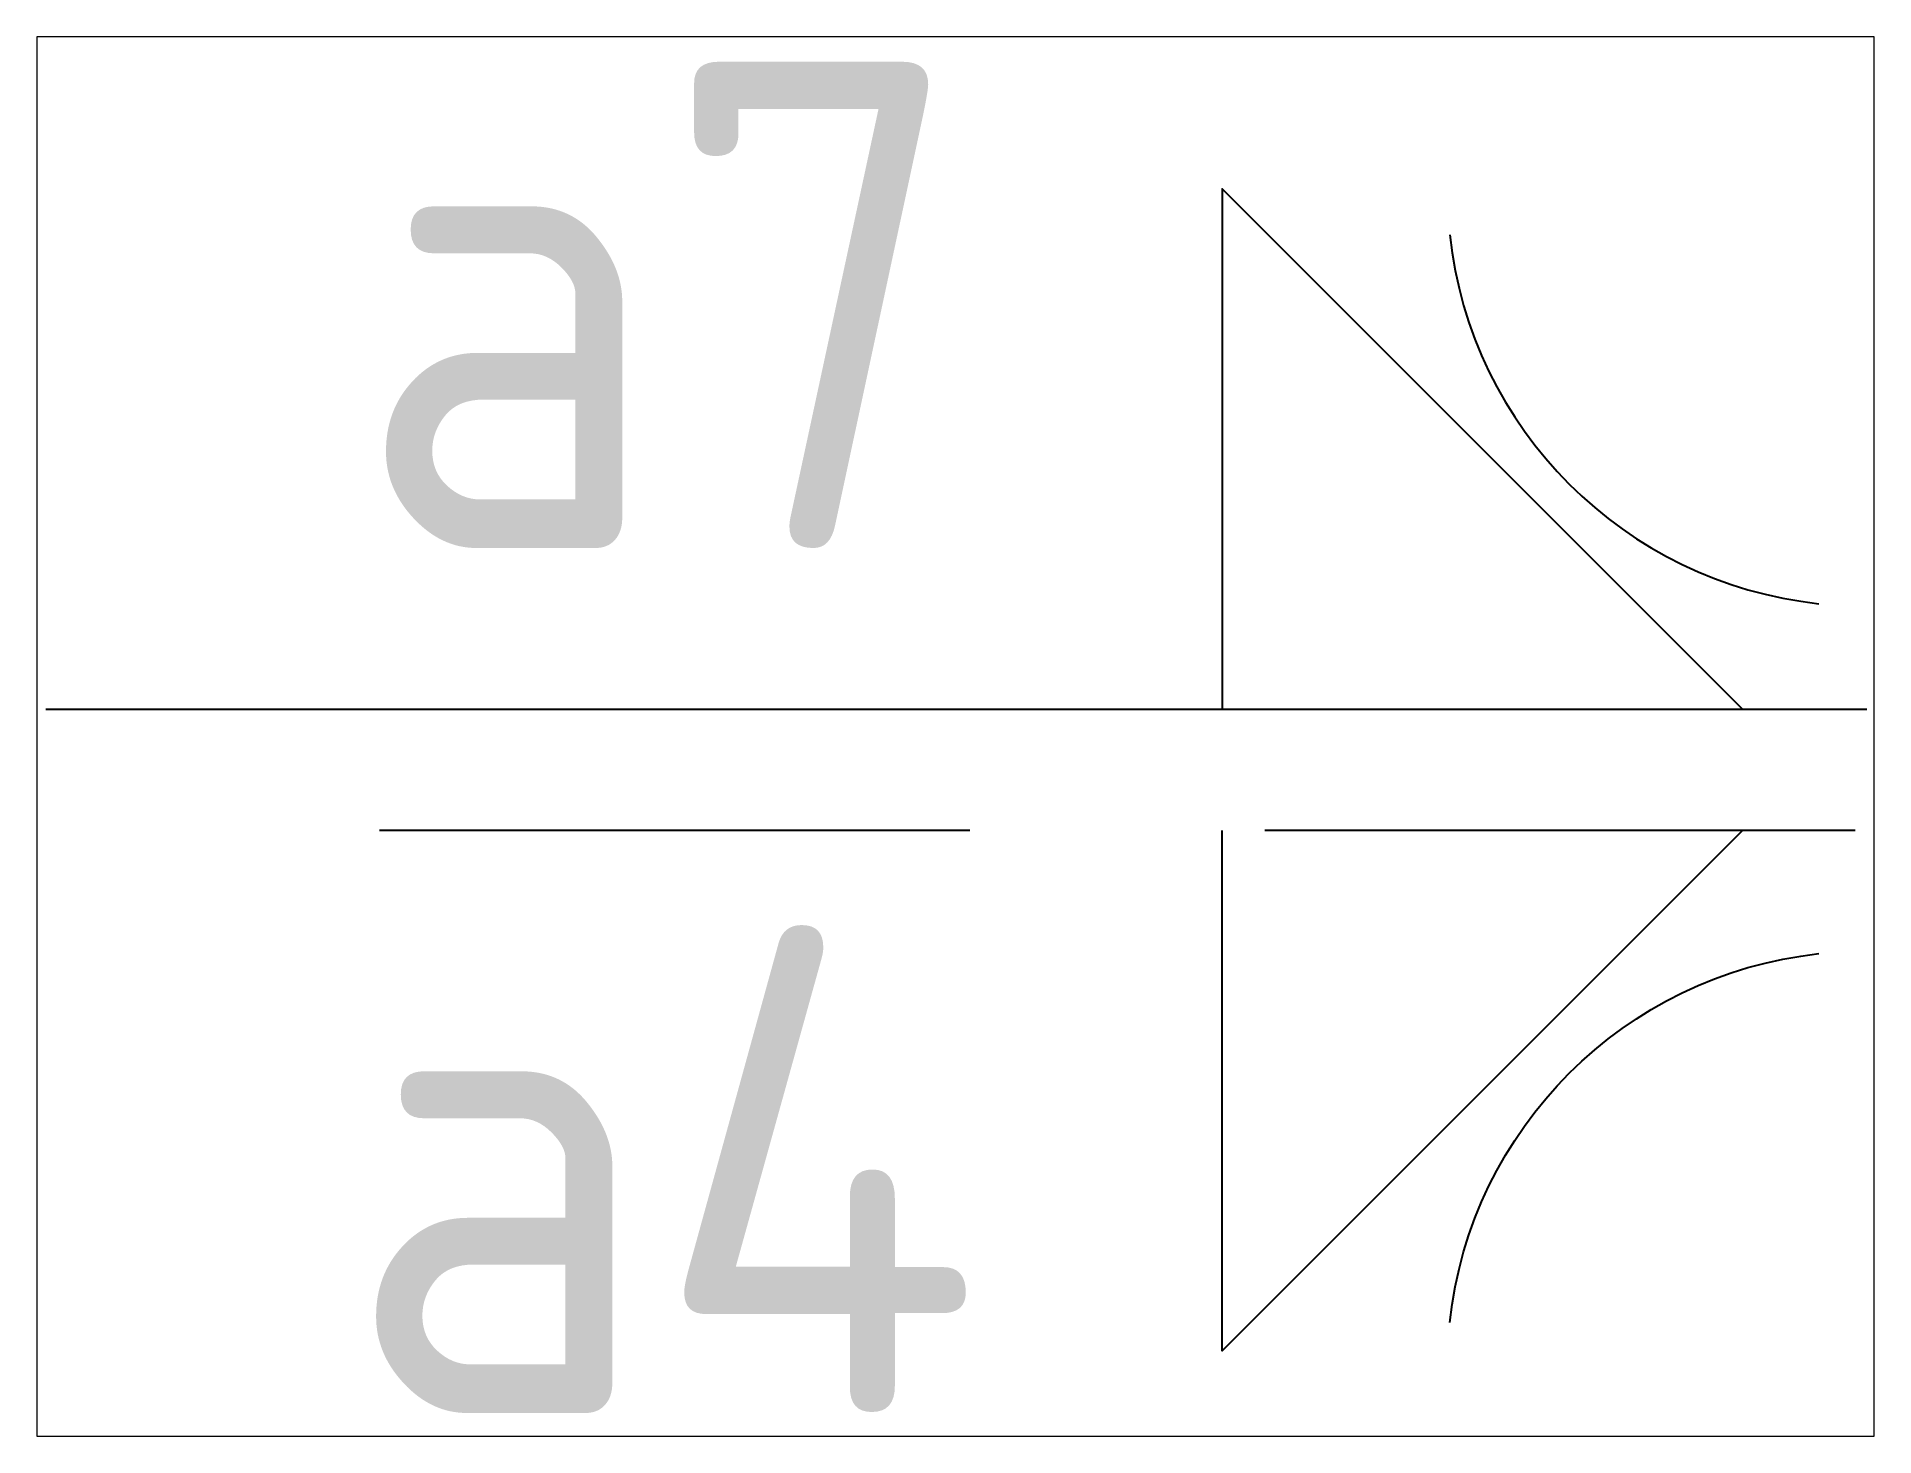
# Paper-space layout 'Layout1' of a CAD drawing. Header units: millimetres. Extents: x 1.05 to 9.45, y 0.8 to 7.2.
# The model-space entities are those that its viewports show. They can reach past a viewport. Long polylines and large blocks are cut down to what shows.
import ezdxf

# ---------------------------------------------------------------- set-up
doc = ezdxf.new("R2010")
doc.units = ezdxf.units.MM
doc.header["$MEASUREMENT"] = 0
doc.linetypes.add('DASHED_2', pattern=[3, 2, -1])
doc.layers.add('K-------ED-', color=1, linetype='Continuous')
doc.styles.add('ISO', font='isocp.shx')

# ---------------------------------------------------------------- blocks, each defined once
blk = doc.blocks.new('Dubbel_kälsvets_asym_v')
at = {"layer": 'K-------ED-', "color": 3}
blk.add_line((0, 0), (11.231, 0), dxfattribs=at)
at = {"layer": 'K-------ED-', "color": 3, "linetype": 'DASHED_2'}
blk.add_line((11.158, -0.747), (0.867, -0.747), dxfattribs=at)
at = {"layer": 'K-------ED-', "color": 3}
for points in [[(10.465, 0), (7.255, 3.21), (7.255, 0)], [(10.465, -0.747), (7.255, -3.957), (7.255, -0.747)]]:
    blk.add_lwpolyline(points, dxfattribs=at)
blk.add_ellipse((11.213, 3.206), major_axis=(1.817, 1.817), ratio=1, start_param=2.464689, end_param=3.818496, dxfattribs=at)
at = {"layer": 'K-------ED-', "color": 3, "extrusion": (0, 0, -1)}
blk.add_ellipse((11.213, -4.062), major_axis=(-1.817, 1.817), ratio=1, start_param=5.606282, end_param=6.960089, dxfattribs=at)
at = {"layer": 'K-------ED-', "color": 3, "style": 'ISO'}
for tag, p in [('MÅTT/TVÄRSNITT-ÖVER', (1.906, 0.995)), ('MÅTT/TVÄRSNITT-UNDER', (1.906, -5.037))]:
    blk.add_attdef(tag, p, '', height=3, dxfattribs=at)

msp = doc.modelspace()

# ---------------------------------------------------------------- block references
ref = msp.add_blockref('Dubbel_kälsvets_asym_v', (0, 0))
ref.add_attrib('MÅTT/TVÄRSNITT-ÖVER', 'a7', (1.906, 0.995), dxfattribs={"layer": 'K-------ED-', "color": 3, "height": 3, "style": 'ISO'})
ref.add_attrib('MÅTT/TVÄRSNITT-UNDER', 'a4', (1.845, -4.341), dxfattribs={"layer": 'K-------ED-', "color": 3, "height": 3, "style": 'ISO'})

psp = doc.layouts.get("Layout1")

# ---------------------------------------------------------------- viewports
at = {"layer": '0'}
psp.add_viewport(center=(5.25, 4), size=(8.4, 6.4), view_center_point=(5.6108, -0.1678), view_height=8.633767, dxfattribs=at)

doc.saveas('drawing.dxf')
